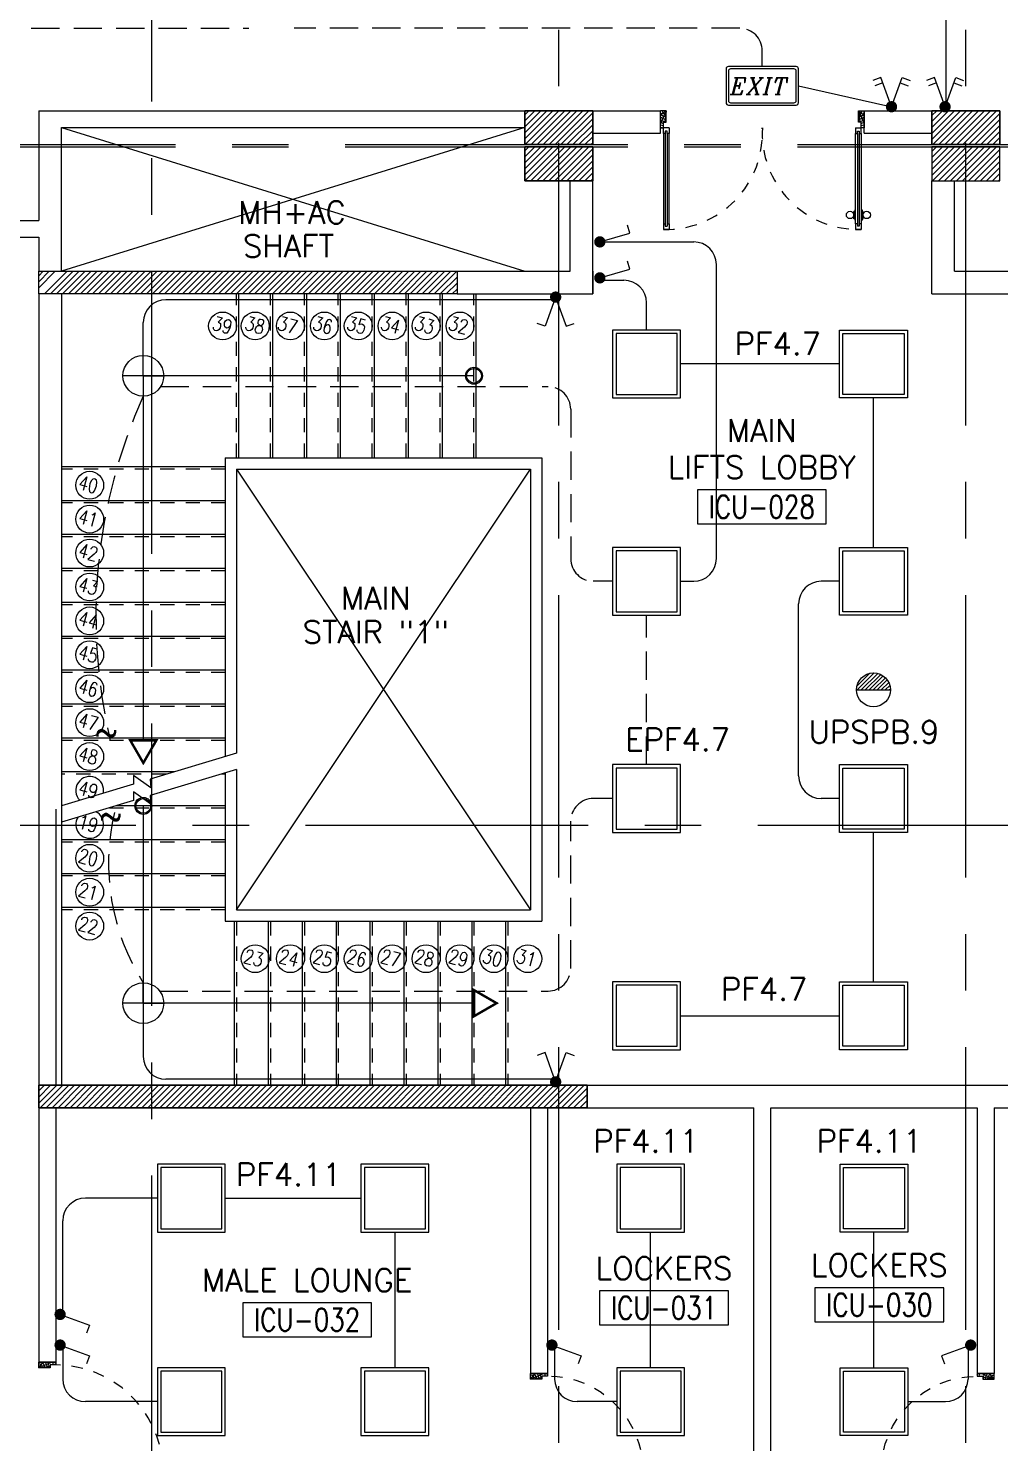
# Model space of a CAD drawing. Extents: x -0.3 to 91.9, y -1.1 to 78.4.
# Drawn here: x 61.9 to 70.49, y 21.89 to 34.4 of the extents above; entities that cross this region are included whole.
import ezdxf
from ezdxf.enums import TextEntityAlignment as Align

# ---------------------------------------------------------------- set-up
doc = ezdxf.new("R2010")
doc.units = 0
doc.header["$MEASUREMENT"] = 0
for name, pattern in [('CENTERX2', [4, 2.5, -0.5, 0.5, -0.5]), ('HIDDEN', [0.375, 0.25, -0.125]), ('HIDDEN2', [0.1875, 0.125, -0.0625])]:
    doc.linetypes.add(name, pattern=pattern)
doc.layers.get('0').update_dxf_attribs({"linetype": 'CONTINUOUS'})
for name, color, linetype in [('A_COUNTER', 7, 'CONTINUOUS'), ('AXES', 11, 'CENTERX2'), ('COL', 11, 'CONTINUOUS'), ('DOOR', 7, 'CONTINUOUS'), ('E-CLINE', 4, 'CONTINUOUS'), ('E-HLINE', 4, 'HIDDEN'), ('E-LITE', 4, 'CONTINUOUS'), ('E-SWITCH', 4, 'CONTINUOUS'), ('E-TEXT', 4, 'CONTINUOUS'), ('E-TRXT', 4, 'CONTINUOUS'), ('EL-LITE', 4, 'CONTINUOUS'), ('HAT', 11, 'CONTINUOUS'), ('RM-BOX', 11, 'CONTINUOUS'), ('RM-NAME', 11, 'CONTINUOUS'), ('RM-NO', 11, 'CONTINUOUS'), ('SHAFT', 11, 'CONTINUOUS'), ('STR', 7, 'CONTINUOUS'), ('WALL', 11, 'CONTINUOUS')]:
    doc.layers.add(name, color=color, linetype=linetype)
doc.styles.add('ITALICC', font='italicc')
doc.styles.add('ROMANS', font='ROMANS.shx', dxfattribs={"width": 0.6})

# ---------------------------------------------------------------- blocks, each defined once
blk = doc.blocks.new('RM1')
at = {"layer": 'RM-BOX'}
blk.add_lwpolyline([(570, -200), (-570, -200), (-570, -500), (570, -500)], close=True, dxfattribs=at)
at = {"layer": 'RM-NAME', "style": 'ROMANS'}
for tag, p in [('ROOMNAME1', (0, 324)), ('ROOMNAME2', (0, 0))]:
    blk.add_attdef(tag, text='', height=200, dxfattribs=at).set_placement(p, align=Align.MIDDLE)
at = {"layer": 'RM-NO', "style": 'ROMANS', "width": 0.8}
blk.add_attdef('ROOMNO', text='', height=200, dxfattribs=at).set_placement((0, -350), align=Align.MIDDLE)
blk = doc.blocks.new('*X137')
at = {"color": 0}
for p, q in [((76229, 144854), (76375, 145000)), ((76229, 144907), (76322, 145000)), ((76229, 144960), (76269, 145000)), ((76281, 144800), (76481, 145000)), ((76334, 144800), (76534, 145000)), ((76387, 144800), (76587, 145000)), ((76440, 144800), (76640, 145000)), ((76493, 144800), (76693, 145000)), ((76546, 144800), (76746, 145000)), ((76599, 144800), (76799, 145000)), ((76652, 144800), (76852, 145000)), ((76705, 144800), (76905, 145000)), ((76758, 144800), (76958, 145000)), ((76811, 144800), (77011, 145000)), ((76864, 144800), (77064, 145000)), ((76917, 144800), (77117, 145000)), ((76971, 144800), (77171, 145000)), ((77024, 144800), (77224, 145000)), ((77077, 144800), (77277, 145000)), ((77130, 144800), (77330, 145000)), ((77183, 144800), (77383, 145000)), ((77236, 144800), (77436, 145000)), ((77289, 144800), (77489, 145000)), ((77342, 144800), (77542, 145000)), ((77395, 144800), (77595, 145000)), ((77448, 144800), (77648, 145000)), ((77501, 144800), (77701, 145000)), ((77554, 144800), (77754, 145000)), ((77607, 144800), (77807, 145000)), ((77660, 144800), (77860, 145000)), ((77713, 144800), (77913, 145000)), ((77766, 144800), (77966, 145000)), ((77819, 144800), (78019, 145000)), ((77872, 144800), (78072, 145000)), ((77925, 144800), (78125, 145000)), ((77978, 144800), (78178, 145000)), ((78031, 144800), (78231, 145000)), ((78084, 144800), (78284, 145000)), ((78137, 144800), (78337, 145000)), ((78190, 144800), (78390, 145000)), ((78243, 144800), (78443, 145000)), ((78296, 144800), (78496, 145000)), ((78349, 144800), (78549, 145000)), ((78402, 144800), (78602, 145000)), ((78455, 144800), (78655, 145000)), ((78508, 144800), (78708, 145000)), ((78562, 144800), (78762, 145000)), ((78615, 144800), (78815, 145000)), ((78668, 144800), (78868, 145000)), ((78721, 144800), (78921, 145000)), ((78774, 144800), (78974, 145000)), ((78827, 144800), (79027, 145000)), ((78880, 144800), (79080, 145000)), ((78933, 144800), (79133, 145000)), ((78986, 144800), (79186, 145000)), ((79039, 144800), (79239, 145000)), ((79092, 144800), (79292, 145000)), ((79145, 144800), (79345, 145000)), ((79198, 144800), (79398, 145000)), ((79251, 144800), (79451, 145000)), ((79304, 144800), (79504, 145000)), ((79357, 144800), (79557, 145000)), ((79410, 144800), (79610, 145000)), ((79463, 144800), (79663, 145000)), ((79516, 144800), (79716, 145000)), ((79569, 144800), (79769, 145000)), ((79622, 144800), (79822, 145000)), ((79675, 144800), (79875, 145000)), ((79728, 144800), (79928, 145000)), ((79781, 144800), (79929, 144948)), ((79834, 144800), (79929, 144895)), ((79887, 144800), (79929, 144842))]:
    blk.add_line(p, q, dxfattribs=at)
blk = doc.blocks.new('*X136')
at = {"color": 0}
for p, q in [((76229, 137641), (76388, 137800)), ((76229, 137694), (76334, 137800)), ((76229, 137748), (76281, 137800)), ((76241, 137600), (76441, 137800)), ((76294, 137600), (76494, 137800)), ((76347, 137600), (76547, 137800)), ((76400, 137600), (76600, 137800)), ((76453, 137600), (76653, 137800)), ((76506, 137600), (76706, 137800)), ((76559, 137600), (76759, 137800)), ((76612, 137600), (76812, 137800)), ((76665, 137600), (76865, 137800)), ((76718, 137600), (76918, 137800)), ((76771, 137600), (76971, 137800)), ((76824, 137600), (77024, 137800)), ((76877, 137600), (77077, 137800)), ((76930, 137600), (77130, 137800)), ((76983, 137600), (77183, 137800)), ((77036, 137600), (77236, 137800)), ((77089, 137600), (77289, 137800)), ((77142, 137600), (77342, 137800)), ((77195, 137600), (77395, 137800)), ((77248, 137600), (77448, 137800)), ((77301, 137600), (77501, 137800)), ((77354, 137600), (77554, 137800)), ((77407, 137600), (77607, 137800)), ((77460, 137600), (77660, 137800)), ((77513, 137600), (77713, 137800)), ((77566, 137600), (77766, 137800)), ((77619, 137600), (77819, 137800)), ((77672, 137600), (77872, 137800)), ((77725, 137600), (77925, 137800)), ((77779, 137600), (77979, 137800)), ((77832, 137600), (78032, 137800)), ((77885, 137600), (78085, 137800)), ((77938, 137600), (78138, 137800)), ((77991, 137600), (78191, 137800)), ((78044, 137600), (78244, 137800)), ((78097, 137600), (78297, 137800)), ((78150, 137600), (78350, 137800)), ((78203, 137600), (78403, 137800)), ((78256, 137600), (78456, 137800)), ((78309, 137600), (78509, 137800)), ((78362, 137600), (78562, 137800)), ((78415, 137600), (78615, 137800)), ((78468, 137600), (78668, 137800)), ((78521, 137600), (78721, 137800)), ((78574, 137600), (78774, 137800)), ((78627, 137600), (78827, 137800)), ((78680, 137600), (78880, 137800)), ((78733, 137600), (78933, 137800)), ((78786, 137600), (78986, 137800)), ((78839, 137600), (79039, 137800)), ((78892, 137600), (79092, 137800)), ((78945, 137600), (79145, 137800)), ((78998, 137600), (79198, 137800)), ((79051, 137600), (79251, 137800)), ((79104, 137600), (79304, 137800)), ((79157, 137600), (79357, 137800)), ((79210, 137600), (79410, 137800)), ((79263, 137600), (79463, 137800)), ((79316, 137600), (79516, 137800)), ((79369, 137600), (79569, 137800)), ((79423, 137600), (79623, 137800)), ((79476, 137600), (79676, 137800)), ((79529, 137600), (79729, 137800)), ((79582, 137600), (79782, 137800)), ((79635, 137600), (79835, 137800)), ((79688, 137600), (79888, 137800)), ((79741, 137600), (79941, 137800)), ((79794, 137600), (79994, 137800)), ((79847, 137600), (80047, 137800)), ((79900, 137600), (80100, 137800)), ((79953, 137600), (80153, 137800)), ((80006, 137600), (80206, 137800)), ((80059, 137600), (80259, 137800)), ((80112, 137600), (80312, 137800)), ((80165, 137600), (80365, 137800)), ((80218, 137600), (80418, 137800)), ((80271, 137600), (80471, 137800)), ((80324, 137600), (80524, 137800)), ((80377, 137600), (80577, 137800)), ((80430, 137600), (80630, 137800)), ((80483, 137600), (80683, 137800)), ((80536, 137600), (80736, 137800)), ((80589, 137600), (80789, 137800)), ((80642, 137600), (80842, 137800)), ((80695, 137600), (80895, 137800)), ((80748, 137600), (80948, 137800)), ((80801, 137600), (81001, 137800)), ((80854, 137600), (81054, 137800)), ((80907, 137600), (81079, 137772)), ((80960, 137600), (81079, 137718)), ((81014, 137600), (81079, 137665)), ((81067, 137600), (81079, 137612))]:
    blk.add_line(p, q, dxfattribs=at)
blk = doc.blocks.new('C5')
at = {"layer": 'HAT', "linetype": 'ByBlock'}
h = blk.add_hatch(dxfattribs=at)
h.set_pattern_fill('ANSI31', color=256, scale=300, style=0)
h.set_pattern_definition([(45, (-223356.182, -51411.005), (-26.516504, 26.516504), [])])
h.paths.add_polyline_path([(300, 300), (0, 300), (0, 0), (300, 0)])
h.paths.add_polyline_path([(600, 300), (300, 300), (300, 0), (600, 0)])
at = {"layer": 'COL'}
blk.add_lwpolyline([(600, 300), (0, 300), (0, 0), (600, 0)], close=True, dxfattribs=at)
blk = doc.blocks.new('A$C272A55A0')
at = {"layer": 'DOOR', "color": 0, "linetype": 'ByBlock'}
for p, q in [((0, 900), (0, 1050)), ((50, 1050), (0, 1050)), ((50, 950), (50, 1050)), ((1750, 950), (1750, 1050)), ((1750, 1050), (1800, 1050)), ((1800, 1050), (1800, 900)), ((0, 900), (25, 900)), ((25, 950), (50, 950)), ((25, 900), (25, 950)), ((75, 900), (25, 900)), ((25, 850), (25, 900)), ((75, 900), (75, 850)), ((1725, 900), (1775, 900)), ((1725, 900), (1725, 850)), ((1775, 950), (1750, 950)), ((1775, 900), (1775, 950)), ((1800, 900), (1775, 900)), ((1775, 850), (1775, 900)), ((42, 850), (25, 850)), ((58, 870), (42, 870)), ((42, 870), (42, 850)), ((58, 850), (58, 870)), ((75, 850), (58, 850)), ((1725, 850), (1742, 850)), ((1742, 870), (1758, 870)), ((1742, 850), (1742, 870)), ((1758, 870), (1758, 850)), ((1758, 850), (1775, 850)), ((1718, 160), (1709, 160)), ((1709, 95), (1709, 160)), ((1725, 173), (1718, 173)), ((1718, 173), (1718, 83)), ((1718, 95), (1718, 160)), ((1775, 173), (1782, 173)), ((1782, 173), (1782, 83)), ((1782, 160), (1791, 160)), ((1782, 95), (1782, 160)), ((1791, 95), (1791, 160)), ((25, 50), (42, 50)), ((25, 50), (25, 0)), ((25, 0), (75, 0)), ((75, 0), (25, 0)), ((42, 50), (42, 30)), ((42, 30), (58, 30)), ((58, 50), (75, 50)), ((58, 50), (58, 30)), ((75, 50), (75, 0)), ((1718, 95), (1709, 95)), ((1725, 83), (1718, 83)), ((1742, 50), (1725, 50)), ((1725, 50), (1725, 0)), ((1775, 0), (1725, 0)), ((1725, 0), (1775, 0)), ((1742, 50), (1742, 30)), ((1758, 30), (1742, 30)), ((1775, 50), (1758, 50)), ((1758, 50), (1758, 30)), ((1775, 83), (1782, 83)), ((1775, 50), (1775, 0)), ((1782, 95), (1791, 95))]:
    blk.add_line(p, q, dxfattribs=at)
at = {"layer": 'DOOR', "color": 9, "linetype": 'ByBlock'}
for p, q in [((50, 1050), (0, 1010)), ((50, 1050), (0, 937)), ((50, 1050), (37, 950)), ((1750, 1050), (1800, 1010)), ((1750, 1050), (1800, 937)), ((1750, 1050), (1763, 950))]:
    blk.add_line(p, q, dxfattribs=at)
at = {"layer": 'DOOR', "linetype": 'ByBlock'}
for p, q in [((25, 850), (25, 50)), ((42, 850), (42, 50)), ((58, 850), (58, 50)), ((75, 50), (75, 850)), ((1725, 50), (1725, 850)), ((1742, 850), (1742, 50)), ((1758, 850), (1758, 50)), ((1775, 850), (1775, 50))]:
    blk.add_line(p, q, dxfattribs=at)
at = {"layer": 'DOOR', "color": 0, "linetype": 'ByBlock'}
for centre in [(1676, 128), (1824, 128)]:
    blk.add_circle(centre, 32.4, dxfattribs=at)
at = {"layer": 'DOOR', "color": 9, "linetype": 'ByBlock'}
for centre, radius, start, end in [((50, 1050), 54.4, 203.2074, 270), ((50, 1050), 34.4, 180, 270), ((50, 1050), 14.4, 180, 270), ((1750, 1050), 14.4, 270, 0), ((1750, 1050), 34.4, 270, 0), ((1750, 1050), 54.4, 270, 336.7926), ((50, 1050), 74.4, 227.7764, 270), ((50, 1050), 94.4, 238.0182, 270), ((50, 1050), 114, 244.0838, 257.3774), ((50, 1050), 134, 248.1598, 259.28), ((50, 1050), 154, 251.1053, 256.2858), ((1750, 1050), 74.4, 270, 312.2236), ((1750, 1050), 94.4, 270, 301.9818), ((1750, 1050), 114, 282.6226, 295.9162), ((1750, 1050), 134, 280.72, 291.8402), ((1750, 1050), 154, 283.7142, 288.8947)]:
    blk.add_arc(centre, radius, start, end, dxfattribs=at)
at = {"layer": 'DOOR', "linetype": 'HIDDEN', "ltscale": 0.5}
for centre, start, end in [((50, 851), 268.3174, 3.2965), ((1750, 851), 176.7035, 271.6826)]:
    blk.add_arc(centre, 851, start, end, dxfattribs=at)
at = {"layer": 'WALL', "linetype": 'ByBlock'}
blk.add_line((1800, 900), (1800, 1050), dxfattribs=at)
blk = doc.blocks.new('DOOR90')
at = {"layer": 'DOOR', "color": 0, "linetype": 'ByBlock'}
for p, q in [((-150, 0), (-150, -25)), ((-150, 0), (0, 0)), ((0, -50), (0, 0)), ((-1000, -25), (-1000, -75)), ((-1000, -75), (-1000, -25)), ((-950, -25), (-1000, -25)), ((-950, -75), (-1000, -75)), ((-970, -42), (-970, -58)), ((-950, -42), (-970, -42)), ((-950, -58), (-970, -58)), ((-950, -25), (-950, -42)), ((-950, -58), (-950, -75)), ((-918, -25), (-918, -18)), ((-828, -18), (-918, -18)), ((-918, -75), (-918, -82)), ((-828, -82), (-918, -82)), ((-905, -18), (-905, -9)), ((-905, -9), (-840, -9)), ((-905, -18), (-840, -18)), ((-905, -82), (-905, -91)), ((-905, -82), (-840, -82)), ((-905, -91), (-840, -91)), ((-840, -18), (-840, -9)), ((-840, -82), (-840, -91)), ((-828, -25), (-828, -18)), ((-828, -75), (-828, -82)), ((-200, -42), (-200, -25)), ((-200, -25), (-150, -25)), ((-180, -42), (-200, -42)), ((-200, -75), (-200, -58)), ((-200, -58), (-180, -58)), ((-150, -75), (-200, -75)), ((-180, -58), (-180, -42)), ((-150, -75), (-150, -25)), ((-150, -25), (-100, -25)), ((-100, -25), (-100, -50)), ((-100, -50), (0, -50)), ((-150, -900), (-150, -875)), ((-150, -875), (-100, -875)), ((-100, -850), (0, -850)), ((-100, -875), (-100, -850)), ((0, -850), (0, -900)), ((0, -900), (-150, -900)), ((-150, -900), (0, -900))]:
    blk.add_line(p, q, dxfattribs=at)
at = {"layer": 'DOOR', "color": 9, "linetype": 'ByBlock'}
for p, q in [((0, -50), (-114, 0)), ((0, -50), (-40, 0)), ((0, -50), (-100, -37)), ((0, -850), (-114, -900)), ((0, -850), (-100, -863)), ((0, -850), (-40, -900))]:
    blk.add_line(p, q, dxfattribs=at)
at = {"layer": 'DOOR', "linetype": 'ByBlock'}
for p, q in [((-200, -25), (-950, -25)), ((-200, -42), (-950, -42)), ((-200, -58), (-950, -58)), ((-950, -75), (-200, -75))]:
    blk.add_line(p, q, dxfattribs=at)
at = {"layer": 'DOOR', "color": 0, "linetype": 'ByBlock'}
for centre in [(-873, 24), (-873, -124)]:
    blk.add_circle(centre, 32.4, dxfattribs=at)
at = {"layer": 'DOOR', "color": 9, "linetype": 'ByBlock'}
for centre, radius, start, end in [((0, -50), 154, 161.1053, 166.2858), ((0, -50), 134, 158.1598, 169.28), ((0, -50), 94.4, 148.0182, 180), ((0, -50), 74.4, 137.7764, 180), ((0, -50), 114, 154.0838, 167.3774), ((0, -50), 54.4, 113.2074, 180), ((0, -50), 34.4, 90, 180), ((0, -50), 14.4, 90, 180), ((0, -850), 134, 190.72, 201.8402), ((0, -850), 94.4, 180, 211.9818), ((0, -850), 74.4, 180, 222.2236), ((0, -850), 54.4, 180, 246.7926), ((0, -850), 34.4, 180, 270), ((0, -850), 14.4, 180, 270), ((0, -850), 154, 193.7142, 198.8947)]:
    blk.add_arc(centre, radius, start, end, dxfattribs=at)
at = {"layer": 'DOOR', "linetype": 'HIDDEN', "ltscale": 0.5}
blk.add_arc((-150, -25), 850, 180, 270, dxfattribs=at)
blk = doc.blocks.new('DOOR-10')
at = {"layer": 'DOOR', "color": 0, "linetype": 'ByBlock'}
for p, q in [((-83, 1005), (-92, 1005)), ((-92, 1005), (-92, 940)), ((-76, 1018), (-83, 1018)), ((-83, 928), (-83, 1018)), ((-83, 1005), (-83, 940)), ((-26, 1100), (-76, 1100)), ((-76, 1100), (-26, 1100)), ((-76, 1050), (-76, 1100)), ((-59, 1050), (-76, 1050)), ((-43, 1070), (-59, 1070)), ((-59, 1050), (-59, 1070)), ((-43, 1050), (-43, 1070)), ((-26, 1050), (-43, 1050)), ((-26, 1050), (-26, 1100)), ((-26, 1018), (-18, 1018)), ((-18, 928), (-18, 1018)), ((-18, 1005), (-9, 1005)), ((-18, 1005), (-18, 940)), ((-9, 1005), (-9, 940)), ((-83, 940), (-92, 940)), ((-76, 928), (-83, 928)), ((-26, 928), (-18, 928)), ((-18, 940), (-9, 940)), ((-1001, 0), (-1001, 150)), ((-1001, 150), (-976, 150)), ((-1001, 150), (-1001, 0)), ((-976, 150), (-976, 100)), ((-76, 200), (-59, 200)), ((-76, 150), (-76, 200)), ((-76, 150), (-26, 150)), ((-59, 200), (-59, 180)), ((-59, 180), (-43, 180)), ((-43, 200), (-26, 200)), ((-43, 180), (-43, 200)), ((-26, 200), (-26, 150)), ((-1, 150), (-26, 150)), ((-26, 150), (-26, 100)), ((-951, 0), (-1001, 0)), ((-976, 100), (-951, 100)), ((-951, 100), (-951, 0)), ((-51, 100), (-51, 0)), ((-26, 100), (-51, 100)), ((-51, 0), (-1, 0))]:
    blk.add_line(p, q, dxfattribs=at)
at = {"layer": 'DOOR', "linetype": 'ByBlock'}
for p, q in [((-76, 1050), (-76, 200)), ((-59, 200), (-59, 1050)), ((-43, 200), (-43, 1050)), ((-26, 200), (-26, 1050))]:
    blk.add_line(p, q, dxfattribs=at)
at = {"layer": 'DOOR', "color": 9, "linetype": 'ByBlock'}
for p, q in [((-1, 0), (-1, 150)), ((-951, 0), (-1001, 114)), ((-951, 0), (-1001, 40)), ((-951, 0), (-964, 100)), ((-51, 0), (-1, 114)), ((-51, 0), (-37, 100)), ((-51, 0), (-1, 40))]:
    blk.add_line(p, q, dxfattribs=at)
at = {"layer": 'DOOR', "color": 0, "linetype": 'ByBlock'}
for centre in [(-124, 973), (23, 973)]:
    blk.add_circle(centre, 32.4, dxfattribs=at)
at = {"layer": 'DOOR', "linetype": 'HIDDEN', "ltscale": 0.5}
blk.add_arc((-23, 149), 952, 93.1482, 179.9482, dxfattribs=at)
at = {"layer": 'DOOR', "color": 9, "linetype": 'ByBlock'}
for centre, radius, start, end in [((-951, 0), 154, 103.7142, 108.8947), ((-951, 0), 134, 100.72, 111.8402), ((-51, 0), 134, 68.1598, 79.28), ((-51, 0), 154, 71.1053, 76.2858), ((-951, 0), 94.4, 90, 121.9818), ((-951, 0), 74.4, 90, 132.2236), ((-951, 0), 54.4, 90, 156.7926), ((-951, 0), 34.4, 90, 180), ((-951, 0), 14.4, 90, 180), ((-51, 0), 94.4, 58.0182, 90), ((-51, 0), 74.4, 47.7764, 90), ((-51, 0), 54.4, 23.2074, 90), ((-51, 0), 34.4, 0, 90), ((-51, 0), 14.4, 0, 90), ((-51, 0), 114, 64.0838, 77.3774)]:
    blk.add_arc(centre, radius, start, end, dxfattribs=at)
blk = doc.blocks.new('2G2W')
for p, q in [((0.423, 0.154), (0.372, 0.295)), ((0.517, 0.188), (0.466, 0.329)), ((0, 0), (0.517, 0.188)), ((0, 0), (0.517, -0.188)), ((0.423, -0.154), (0.372, -0.295)), ((0.517, -0.188), (0.466, -0.329))]:
    blk.add_line(p, q)
at = {"const_width": 0.1}
blk.add_lwpolyline([(-0.05, 0, 1), (0.05, 0, 1)], format="xyb", close=True, dxfattribs=at)
blk = doc.blocks.new('L42')
at = {"layer": 'E-LITE'}
for p, q in [((0.3, 0.3), (-0.3, 0.3)), ((-0.3, 0.3), (-0.3, -0.3)), ((0.3, -0.3), (0.3, 0.3)), ((-0.3, -0.3), (0.3, -0.3))]:
    blk.add_line(p, q, dxfattribs=at)
at = {"layer": 'E-LITE', "color": 8}
blk.add_lwpolyline([(-0.27, 0.27), (-0.27, -0.27), (0.27, -0.27), (0.27, 0.27)], close=True, dxfattribs=at)
blk = doc.blocks.new('EXIT')
at = {"layer": 'E-LITE', "color": 4}
for p, q in [((-0.32, 0.15), (-0.32, -0.15)), ((0.3, 0.17), (-0.3, 0.17)), ((0.32, -0.15), (0.32, 0.15)), ((-0.3, -0.17), (0.3, -0.17))]:
    blk.add_line(p, q, dxfattribs=at)
at = {"layer": 'E-LITE', "color": 8}
for p, q in [((-0.3, 0.13), (-0.3, -0.13)), ((0.28, 0.15), (-0.28, 0.15)), ((0.3, -0.13), (0.3, 0.13)), ((-0.28, -0.15), (0.28, -0.15))]:
    blk.add_line(p, q, dxfattribs=at)
at = {"layer": 'E-LITE', "color": 4}
for centre, start, end in [((-0.3, 0.15), 90, 180), ((0.3, 0.15), 360, 90), ((-0.3, -0.15), 180, 270), ((0.3, -0.15), 270, 0)]:
    blk.add_arc(centre, 0.02, start, end, dxfattribs=at)
at = {"layer": 'E-LITE', "color": 8}
for centre, start, end in [((-0.28, 0.13), 90, 180), ((0.28, 0.13), 0, 90), ((-0.28, -0.13), 180, 270), ((0.28, -0.13), 270, 0)]:
    blk.add_arc(centre, 0.02, start, end, dxfattribs=at)
at = {"layer": 'E-LITE', "color": 5, "style": 'ITALICC'}
blk.add_text('EXIT', height=0.15, dxfattribs=at).set_placement((-0.284, -0.078))
blk = doc.blocks.new('EL')
at = {"layer": 'EL-LITE'}
h = blk.add_hatch(dxfattribs=at)
h.set_pattern_fill('ANSI31', color=4, scale=0.2, style=0)
h.set_pattern_definition([(45, (587.071197, 567.777136), (-0.0176776695, 0.0176776695), [])])
h.paths.add_polyline_path([(0.15, 0, 1), (-0.15, 0)])
at = {"layer": 'EL-LITE', "color": 4}
blk.add_line((-0.15, 0), (0.15, 0), dxfattribs=at)
blk.add_circle((0, 0), 0.15, dxfattribs=at)

msp = doc.modelspace()

# ---------------------------------------------------------------- linework, layer by layer
at = {"layer": 'A_COUNTER'}
msp.add_line((70.44, 22.5), (70.29, 22.5), dxfattribs=at)
at = {"layer": 'AXES'}
for p, q in [((66.59, -1.1143), (66.59, 77.6984)), ((66.59, -1.1143), (66.59, 77.6984)), ((70.19, -1.1143), (70.19, 77.6984)), ((70.19, -1.1143), (70.19, 77.6984)), ((62.99, 5.75), (62.99, 64.57)), ((0.7, 33.37), (73.79, 33.37)), ((0.7, 33.35), (73.79, 33.35)), ((0.35, 27.35), (68.39, 27.35)), ((68.39, 27.35), (84.59, 27.35))]:
    msp.add_line(p, q, dxfattribs=at)
at = {"layer": 'COL'}
for points in [[(61.99, 32.05), (61.99, 32.25), (65.69, 32.25), (65.69, 32.05)], [(66.84, 25.05), (61.99, 25.05), (61.99, 24.85), (66.84, 24.85)]]:
    msp.add_lwpolyline(points, close=True, dxfattribs=at)
at = {"layer": 'E-CLINE', "color": 4}
for p, q in [((69.0736, 31.4296), (67.6664, 31.4296)), ((69.3736, 29.8074), (69.3736, 31.1296)), ((69.0736, 29.5074), (68.9108, 29.5074)), ((68.7108, 27.7853), (68.7108, 29.3074)), ((69.0736, 27.5853), (68.9108, 27.5853)), ((69.3736, 25.9632), (69.3736, 27.2853)), ((67.6664, 25.6632), (69.0736, 25.6632)), ((63.64, 24.05), (64.84, 24.05)), ((65.14, 23.75), (65.14, 22.55)), ((67.4025, 22.55), (67.4025, 23.75)), ((69.3775, 22.55), (69.3775, 23.75))]:
    msp.add_line(p, q, dxfattribs=at)
for centre, start, end in [((68.9108, 29.3074), 90, 180), ((68.9108, 27.7853), 180, 270)]:
    msp.add_arc(centre, 0.2, start, end, dxfattribs=at)
at = {"layer": 'E-HLINE', "color": 4}
for p, q in [((57.0495, 34.399), (63.8495, 34.399)), ((68.19, 34.399), (64.2495, 34.399)), ((68.39, 34.06), (68.39, 34.199)), ((63.0676, 31.2288), (66.4955, 31.2288)), ((66.6955, 31.0288), (66.6955, 29.7074)), ((67.0664, 29.5074), (66.8955, 29.5074)), ((67.3664, 27.8853), (67.3664, 29.2074)), ((67.0664, 27.5853), (66.8955, 27.5853)), ((66.6955, 26.0822), (66.6955, 27.3853)), ((63.06, 25.8822), (66.4955, 25.8822))]:
    msp.add_line(p, q, dxfattribs=at)
for centre, radius, start, end in [((68.19, 34.199), 0.2, 0, 90), ((66.4955, 31.0288), 0.2, 0, 90), ((67.2376, 29.1932), 4.7427, 155.70286, 193.32663), ((66.8955, 29.7074), 0.2, 180, 270), ((66.8955, 27.3853), 0.2, 90, 180), ((64.5721, 27.0115), 1.9651, 166.71391, 212.51041), ((66.4955, 26.0822), 0.2, 270, 0)]:
    msp.add_arc(centre, radius, start, end, dxfattribs=at)
at = {"layer": 'E-LITE'}
for p, q in [((62.915, 31.325), (62.915, 31.5054)), ((62.915, 31.325), (62.7346, 31.325)), ((62.915, 31.325), (63.0954, 31.325)), ((62.915, 31.325), (62.915, 31.1446)), ((62.915, 25.775), (62.915, 25.9554)), ((62.915, 25.775), (62.7346, 25.775)), ((62.915, 25.775), (63.0954, 25.775)), ((62.915, 25.775), (62.915, 25.5946))]:
    msp.add_line(p, q, dxfattribs=at)
for centre in [(62.915, 31.325), (62.915, 25.775)]:
    msp.add_circle(centre, 0.1804, dxfattribs=at)
at = {"layer": 'E-SWITCH', "color": 4}
for p, q in [((70.0152, 33.7285), (70.0152, 35.049)), ((68.71, 33.89), (69.5086, 33.7105)), ((67.2175, 32.5853), (67.1968, 32.6574)), ((66.9531, 32.5095), (67.2175, 32.5853)), ((66.9781, 32.5095), (67.7837, 32.5095)), ((67.2175, 32.2669), (67.1968, 32.339)), ((67.9837, 29.7074), (67.9837, 32.3095)), ((66.9531, 32.1912), (67.2175, 32.2669)), ((66.9668, 32.1703), (67.1664, 32.1703)), ((66.5536, 31.9976), (63.115, 31.9976)), ((66.5622, 32.0211), (66.4681, 31.7627)), ((66.5622, 32.0211), (66.6562, 31.7627)), ((67.3664, 31.7296), (67.3664, 31.9703)), ((62.915, 31.5054), (62.915, 31.7976)), ((66.4681, 31.7627), (66.3976, 31.7883)), ((66.6562, 31.7627), (66.7267, 31.7883)), ((67.6664, 29.5074), (67.7837, 29.5074)), ((62.915, 25.5946), (62.915, 25.3024)), ((66.4681, 25.3373), (66.3976, 25.3117)), ((66.5622, 25.0789), (66.4681, 25.3373)), ((66.5622, 25.0789), (66.6562, 25.3373)), ((66.6562, 25.3373), (66.7267, 25.3117)), ((66.5536, 25.1024), (63.115, 25.1024)), ((63.04, 24.05), (62.4027, 24.05)), ((62.2027, 23.013), (62.2027, 23.85)), ((62.1792, 23.0215), (62.4377, 22.9275)), ((62.4377, 22.9275), (62.412, 22.857)), ((62.1792, 22.7502), (62.4377, 22.6561)), ((62.2027, 22.7416), (62.2027, 22.68)), ((62.2027, 22.7416), (62.2027, 22.45)), ((62.4377, 22.6561), (62.412, 22.5856)), ((66.5292, 22.7502), (66.7877, 22.6561)), ((66.5527, 22.7416), (66.5527, 22.45)), ((66.7877, 22.6561), (66.762, 22.5856)), ((70.2334, 22.7502), (69.975, 22.6561)), ((69.975, 22.6561), (70.0007, 22.5856)), ((70.2099, 22.7416), (70.2099, 22.45)), ((63.04, 22.25), (62.4027, 22.25)), ((67.1025, 22.25), (66.7527, 22.25)), ((69.6775, 22.25), (70.0099, 22.25))]:
    msp.add_line(p, q, dxfattribs=at)
at = {"layer": 'E-SWITCH', "color": 4, "const_width": 0.05}
for points in [[(66.9394, 32.5304, -1), (66.9668, 32.4886, -1)], [(66.9394, 32.2121, -1), (66.9668, 32.1703, -1)], [(66.5622, 32.0461, 1), (66.5622, 31.9961, 1)], [(66.5622, 25.0539, -1), (66.5622, 25.1039, -1)], [(62.1542, 23.0215, 1), (62.2042, 23.0215, 1)], [(62.1542, 22.7502, 1), (62.2042, 22.7502, 1)], [(66.5042, 22.7502, 1), (66.5542, 22.7502, 1)], [(70.2584, 22.7502, -1), (70.2084, 22.7502, -1)]]:
    msp.add_lwpolyline(points, format="xyb", close=True, dxfattribs=at)
at = {"layer": 'E-SWITCH', "color": 4}
for centre, start, end in [((67.7837, 32.3095), 0, 90), ((67.1664, 31.9703), 0, 90), ((63.115, 31.7976), 90, 180), ((67.7837, 29.7074), 270, 0), ((63.115, 25.3024), 180, 270), ((62.4027, 23.85), 90, 180), ((62.4027, 22.45), 180, 270), ((66.7527, 22.45), 180, 270), ((70.0099, 22.45), 270, 360)]:
    msp.add_arc(centre, 0.2, start, end, dxfattribs=at)
at = {"layer": 'SHAFT'}
for p, q in [((63.74, 30.5), (66.34, 26.6)), ((63.74, 26.6), (66.34, 30.5))]:
    msp.add_line(p, q, dxfattribs=at)
at = {"layer": 'STR', "linetype": 'HIDDEN2'}
for p, q in [((63.74, 30.6), (63.74, 32.05)), ((64.04, 30.6), (64.04, 32.05)), ((64.34, 30.6), (64.34, 32.05)), ((64.64, 30.6), (64.64, 32.05)), ((64.94, 30.6), (64.94, 32.05)), ((65.24, 30.6), (65.24, 32.05)), ((65.54, 30.6), (65.54, 32.05)), ((65.84, 30.6), (65.84, 32.05)), ((63.64, 30.5), (62.19, 30.5)), ((63.64, 30.2), (62.19, 30.2)), ((63.64, 29.9), (62.19, 29.9)), ((63.64, 29.6), (62.19, 29.6)), ((63.64, 29.3), (62.19, 29.3)), ((63.64, 29), (62.19, 29)), ((63.64, 28.7), (62.19, 28.7)), ((63.64, 28.4), (62.19, 28.4)), ((63.64, 28.1), (62.19, 28.1)), ((63.1221, 27.8), (62.19, 27.8)), ((63.64, 27.8), (63.6046, 27.8)), ((63.64, 27.5), (62.6059, 27.5)), ((63.64, 27.2), (62.19, 27.2)), ((63.64, 26.9), (62.19, 26.9)), ((63.64, 26.6), (62.19, 26.6)), ((63.74, 26.5), (63.74, 25.05)), ((64.04, 26.5), (64.04, 25.05)), ((64.34, 26.5), (64.34, 25.05)), ((64.64, 26.5), (64.64, 25.05)), ((64.94, 26.5), (64.94, 25.05)), ((65.24, 26.5), (65.24, 25.05)), ((65.54, 26.5), (65.54, 25.05)), ((65.84, 26.5), (65.84, 25.05)), ((66.14, 26.5), (66.14, 25.05))]:
    msp.add_line(p, q, dxfattribs=at)
at = {"layer": 'STR'}
for p, q in [((63.76, 30.6), (63.76, 32.05)), ((64.06, 30.6), (64.06, 32.05)), ((64.36, 30.6), (64.36, 32.05)), ((64.66, 30.6), (64.66, 32.05)), ((64.96, 30.6), (64.96, 32.05)), ((65.26, 30.6), (65.26, 32.05)), ((65.56, 30.6), (65.56, 32.05)), ((65.86, 30.6), (65.86, 32.05)), ((65.84, 31.325), (62.915, 31.325)), ((62.915, 31.325), (62.915, 28.1)), ((63.64, 30.6), (63.64, 27.9556)), ((63.64, 30.6), (66.44, 30.6)), ((66.44, 30.6), (66.44, 26.5)), ((63.64, 30.52), (62.19, 30.52)), ((63.64, 30.52), (62.19, 30.52)), ((63.74, 30.5), (63.74, 27.9856)), ((63.74, 30.5), (66.34, 30.5)), ((66.34, 30.5), (66.34, 26.6)), ((63.64, 30.22), (62.19, 30.22)), ((63.64, 29.92), (62.19, 29.92)), ((63.64, 29.62), (62.19, 29.62)), ((63.64, 29.32), (62.19, 29.32)), ((63.64, 29.02), (62.19, 29.02)), ((63.64, 28.72), (62.19, 28.72)), ((63.64, 28.42), (62.19, 28.42)), ((63.64, 28.12), (62.19, 28.12)), ((63.1886, 27.82), (62.19, 27.82)), ((63.64, 27.8106), (63.64, 26.5)), ((63.74, 27.8407), (63.74, 26.6)), ((63.64, 27.52), (62.6725, 27.52)), ((62.915, 27.52), (62.915, 25.775)), ((63.64, 27.22), (62.19, 27.22)), ((63.64, 26.92), (62.19, 26.92)), ((63.64, 26.62), (62.19, 26.62)), ((63.74, 26.6), (66.34, 26.6)), ((63.64, 26.5), (66.44, 26.5)), ((63.72, 26.5), (63.72, 25.05)), ((64.02, 26.5), (64.02, 25.05)), ((64.32, 26.5), (64.32, 25.05)), ((64.62, 26.5), (64.62, 25.05)), ((64.92, 26.5), (64.92, 25.05)), ((65.22, 26.5), (65.22, 25.05)), ((65.52, 26.5), (65.52, 25.05)), ((65.82, 26.5), (65.82, 25.05)), ((66.12, 26.5), (66.12, 25.05)), ((65.84, 25.775), (62.915, 25.775))]:
    msp.add_line(p, q, dxfattribs=at)
at = {"layer": 'STR', "const_width": 0.0215}
for points in [[(63.0305, 28.1), (62.7995, 28.1), (62.915, 27.9)], [(65.84, 25.8905), (65.84, 25.6595), (66.04, 25.775)]]:
    msp.add_lwpolyline(points, close=True, dxfattribs=at)
at = {"layer": 'STR'}
for points in [[(63.74, 27.9856), (62.9762, 27.7562), (62.9814, 27.6797), (62.8277, 27.7894), (62.8277, 27.7116), (62.19, 27.52)], [(63.74, 27.8407), (62.9762, 27.6112), (62.9814, 27.5347), (62.8277, 27.6444), (62.8277, 27.5666), (62.19, 27.3751)]]:
    msp.add_lwpolyline(points, dxfattribs=at)
at = {"layer": 'STR', "color": 11}
for centre in [(63.6161, 31.766), (63.9044, 31.766), (64.2161, 31.766), (64.5161, 31.766), (64.8161, 31.766), (65.1161, 31.766), (65.4161, 31.766), (65.7161, 31.766), (62.441, 30.3567), (62.441, 30.0567), (62.441, 29.7567), (62.441, 29.4567), (62.441, 29.1567), (62.441, 28.8567), (62.441, 28.5567), (62.441, 28.2567), (62.441, 27.9567), (62.441, 27.0567), (62.441, 26.7567), (62.441, 26.4567), (63.9044, 26.168), (64.2161, 26.168), (64.5161, 26.168), (64.8161, 26.168), (65.1161, 26.168), (65.4161, 26.168), (65.7161, 26.168), (66.0161, 26.168), (66.3161, 26.168)]:
    msp.add_circle(centre, 0.1232, dxfattribs=at)
at = {"layer": 'STR'}
for centre, radius in [((65.84, 31.325), 0.075), ((65.84, 31.325), 0.065), ((62.915, 27.52), 0.075), ((62.915, 27.52), 0.065)]:
    msp.add_circle(centre, radius, dxfattribs=at)
at = {"layer": 'STR', "color": 11}
for centre, start, end in [((62.441, 27.6567), 348.27953, 225.16221), ((62.441, 27.3567), 149.93422, 63.50752)]:
    msp.add_arc(centre, 0.1232, start, end, dxfattribs=at)
at = {"layer": 'WALL'}
for p, q in [((61.99, 33.67), (61.99, 32.7)), ((61.99, 33.67), (66.29, 33.67)), ((66.89, 33.67), (67.49, 33.67)), ((67.49, 33.47), (67.49, 33.67)), ((69.29, 33.67), (69.89, 33.67)), ((69.29, 33.47), (69.29, 33.67)), ((66.29, 33.52), (62.19, 32.25)), ((62.19, 33.52), (66.29, 32.25)), ((62.19, 32.25), (62.19, 33.52)), ((62.19, 33.52), (66.29, 33.52)), ((66.89, 33.47), (67.49, 33.47)), ((69.29, 33.47), (69.89, 33.47)), ((66.69, 32.25), (66.69, 33.05)), ((66.89, 32.25), (66.89, 33.05)), ((69.89, 32.05), (69.89, 33.05)), ((70.09, 32.25), (70.09, 33.05)), ((61.715, 32.7), (61.99, 32.7)), ((61.715, 32.55), (61.99, 32.55)), ((61.99, 32.55), (61.99, 32.25)), ((65.69, 32.25), (66.69, 32.25)), ((66.89, 32.25), (66.89, 32.05)), ((66.89, 32.05), (66.89, 32.25)), ((66.89, 32.05), (66.89, 32.25)), ((69.89, 32.05), (69.89, 32.25)), ((69.89, 32.05), (69.89, 32.25)), ((69.89, 32.05), (69.89, 32.25)), ((70.09, 32.25), (71.29, 32.25)), ((61.99, 32.05), (61.99, 26.69)), ((62.19, 32.05), (62.19, 25.05)), ((65.69, 32.05), (66.89, 32.05)), ((69.89, 32.05), (71.09, 32.05)), ((61.99, 27.49), (61.99, 22.6)), ((62.14, 27.49), (62.14, 25.05)), ((66.84, 25.05), (71.09, 25.05)), ((62.14, 24.85), (68.315, 24.85)), ((62.14, 24.85), (62.14, 22.6)), ((66.34, 24.85), (66.34, 22.5)), ((66.49, 24.85), (66.49, 22.5)), ((68.315, 21.45), (68.315, 24.85)), ((68.465, 21.45), (68.465, 24.85)), ((68.465, 24.85), (70.29, 24.85)), ((70.29, 24.85), (70.29, 22.5)), ((70.44, 24.85), (70.44, 22.5)), ((70.44, 24.85), (74.64, 24.85)), ((61.99, 22.6), (62.14, 22.6)), ((66.34, 22.5), (66.49, 22.5))]:
    msp.add_line(p, q, dxfattribs=at)
at = {"layer": 'WALL', "linetype": 'ByBlock', "ltscale": 0.3}
for points in [[(66.29, 33.67), (66.89, 33.67), (66.89, 33.37), (66.29, 33.37)], [(69.89, 33.67), (70.49, 33.67), (70.49, 33.37), (69.89, 33.37)], [(66.29, 33.35), (66.89, 33.35), (66.89, 33.05), (66.29, 33.05)], [(70.49, 33.35), (69.89, 33.35), (69.89, 33.05), (70.49, 33.05)], [(61.99, 32.25), (65.69, 32.25), (65.69, 32.05), (61.99, 32.05)], [(61.99, 25.05), (66.84, 25.05), (66.84, 24.85), (61.99, 24.85)]]:
    msp.add_lwpolyline(points, close=True, dxfattribs=at)

# ---------------------------------------------------------------- block references
at = {"layer": 'COL', "linetype": 'ByBlock', "xscale": 0.0009999999892897904, "yscale": 0.000999999996565748, "zscale": 0.001}
for p in [(66.29, 33.37), (69.89, 33.37), (66.29, 33.05), (69.89, 33.05)]:
    msp.add_blockref('C5', p, dxfattribs=at)
at = {"layer": 'DOOR', "color": 0, "linetype": 'ByBlock', "xscale": 0.0009999999892897904, "yscale": 0.000999999996565748, "zscale": 0.001}
msp.add_blockref('A$C272A55A0', (67.49, 32.6196), dxfattribs=at)
at = {"layer": 'DOOR', "color": 0, "linetype": 'ByBlock', "ltscale": 0.3, "xscale": 0.000999999996565748, "yscale": 0.000999999996565748, "zscale": 0.001, "rotation": 270}
msp.add_blockref('DOOR-10', (61.99, 21.5993), dxfattribs=at)
at = {"layer": 'DOOR', "color": 0, "linetype": 'ByBlock', "yscale": 0.000999999996565748, "zscale": 0.001, "rotation": 180}
for p, xscale in [((66.34, 21.6), 0.0009999999892897904), ((70.44, 21.6), -0.0009999999892897904)]:
    msp.add_blockref('DOOR90', p, dxfattribs=dict(at, xscale=xscale))
at = {"layer": 'E-LITE'}
for name, p in [('EXIT', (68.39, 33.89)), ('L42', (67.3664, 31.4296)), ('L42', (67.3664, 29.5074)), ('EL', (69.3736, 28.5464)), ('L42', (67.3664, 27.5853)), ('L42', (67.3664, 25.6632)), ('L42', (63.34, 24.05)), ('L42', (65.14, 24.05)), ('L42', (67.4025, 24.05)), ('L42', (63.34, 22.25)), ('L42', (65.14, 22.25)), ('L42', (67.4025, 22.25))]:
    msp.add_blockref(name, p, dxfattribs=at)
at = {"layer": 'E-LITE', "extrusion": (0, 0, -1), "zscale": -1}
for p in [(-69.3736, 31.4296), (-69.3736, 29.5074), (-69.3736, 27.5853), (-69.3736, 25.6632)]:
    msp.add_blockref('L42', p, dxfattribs=at)
at = {"layer": 'E-LITE', "xscale": -1}
for p in [(69.3775, 24.05), (69.3775, 22.25)]:
    msp.add_blockref('L42', p, dxfattribs=at)
at = {"layer": 'E-SWITCH', "color": 4, "xscale": 0.5, "yscale": 0.5, "zscale": 0.5, "rotation": 90}
for p in [(69.533, 33.705), (70.0067, 33.705)]:
    msp.add_blockref('2G2W', p, dxfattribs=at)
at = {"layer": 'HAT', "xscale": 0.0009999999892897904, "yscale": 0.000999999996565748, "zscale": 0.001}
for name in ['*X137', '*X136']:
    msp.add_blockref(name, (-14.2392, -112.7497), dxfattribs=at)
at = {"layer": 'RM-NAME', "xscale": 0.0009999999892897904, "yscale": 0.000999999996565748, "zscale": 0.001}
for p, values in [((68.3856, 30.5162), {'ROOMNO': 'ICU-028', 'ROOMNAME2': 'LIFTS LOBBY', 'ROOMNAME1': 'MAIN'}), ((67.5215, 23.4297), {'ROOMNO': 'ICU-031', 'ROOMNAME2': 'LOCKERS'}), ((69.4251, 23.4568), {'ROOMNO': 'ICU-030', 'ROOMNAME2': 'LOCKERS'}), ((64.3642, 23.3242), {'ROOMNO': 'ICU-032', 'ROOMNAME2': 'MALE LOUNGE'})]:
    msp.add_blockref('RM1', p, dxfattribs=at).add_auto_attribs(values)

# ---------------------------------------------------------------- texts
at = {"layer": 'E-TEXT', "color": 4, "style": 'ROMANS'}
for s, p in [('PF4.7', (68.1461, 31.5089)), ('~', (62.4852, 28.0772)), ('EPF4.7', (67.1784, 28.0065)), ('~', (62.5252, 27.3345)), ('PF4.7', (68.0254, 25.7993)), ('PF4.11', (66.896, 24.4551)), ('PF4.11', (68.871, 24.4551)), ('PF4.11', (63.735, 24.1589))]:
    msp.add_text(s, height=0.2, dxfattribs=at).set_placement(p)
at = {"layer": 'E-TRXT', "color": 4, "style": 'ROMANS'}
msp.add_text('UPSPB.9', height=0.2, dxfattribs=at).set_placement((68.7995, 28.0745))
at = {"layer": 'RM-NAME', "style": 'ROMANS'}
for s, p in [('MH+AC', (64.2306, 32.7703)), ('SHAFT', (64.1998, 32.4732)), ('MAIN', (64.972, 29.3582)), ('STAIR "1"', (64.972, 29.0582))]:
    msp.add_text(s, height=0.2, dxfattribs=at).set_placement(p, align=Align.MIDDLE)
at = {"layer": 'STR', "color": 9, "style": 'ROMANS', "width": 0.8}
for s, p in [('39', (63.6149, 31.7725)), ('38', (63.9032, 31.7725)), ('37', (64.1915, 31.7725)), ('36', (64.5032, 31.7725)), ('35', (64.8032, 31.7725)), ('34', (65.1032, 31.7725)), ('33', (65.4032, 31.7725)), ('32', (65.7032, 31.7725)), ('40', (62.4281, 30.3631)), ('41', (62.4281, 30.0631)), ('42', (62.4281, 29.7631)), ('43', (62.4281, 29.4631)), ('44', (62.4281, 29.1631)), ('45', (62.4281, 28.8631)), ('46', (62.4281, 28.5631)), ('47', (62.4281, 28.2631)), ('48', (62.4281, 27.9631)), ('49', (62.4281, 27.6631)), ('19', (62.4281, 27.3631)), ('20', (62.4281, 27.0631)), ('21', (62.4281, 26.7631)), ('22', (62.4281, 26.4631)), ('23', (63.8915, 26.1745)), ('24', (64.2032, 26.1745)), ('25', (64.5032, 26.1745)), ('26', (64.8032, 26.1745)), ('27', (65.1032, 26.1745)), ('28', (65.4032, 26.1745)), ('29', (65.7032, 26.1745)), ('30', (66.0032, 26.1745)), ('31', (66.3032, 26.1745))]:
    msp.add_text(s, height=0.125, rotation=345, dxfattribs=at).set_placement(p, align=Align.MIDDLE)

doc.saveas('drawing.dxf')
